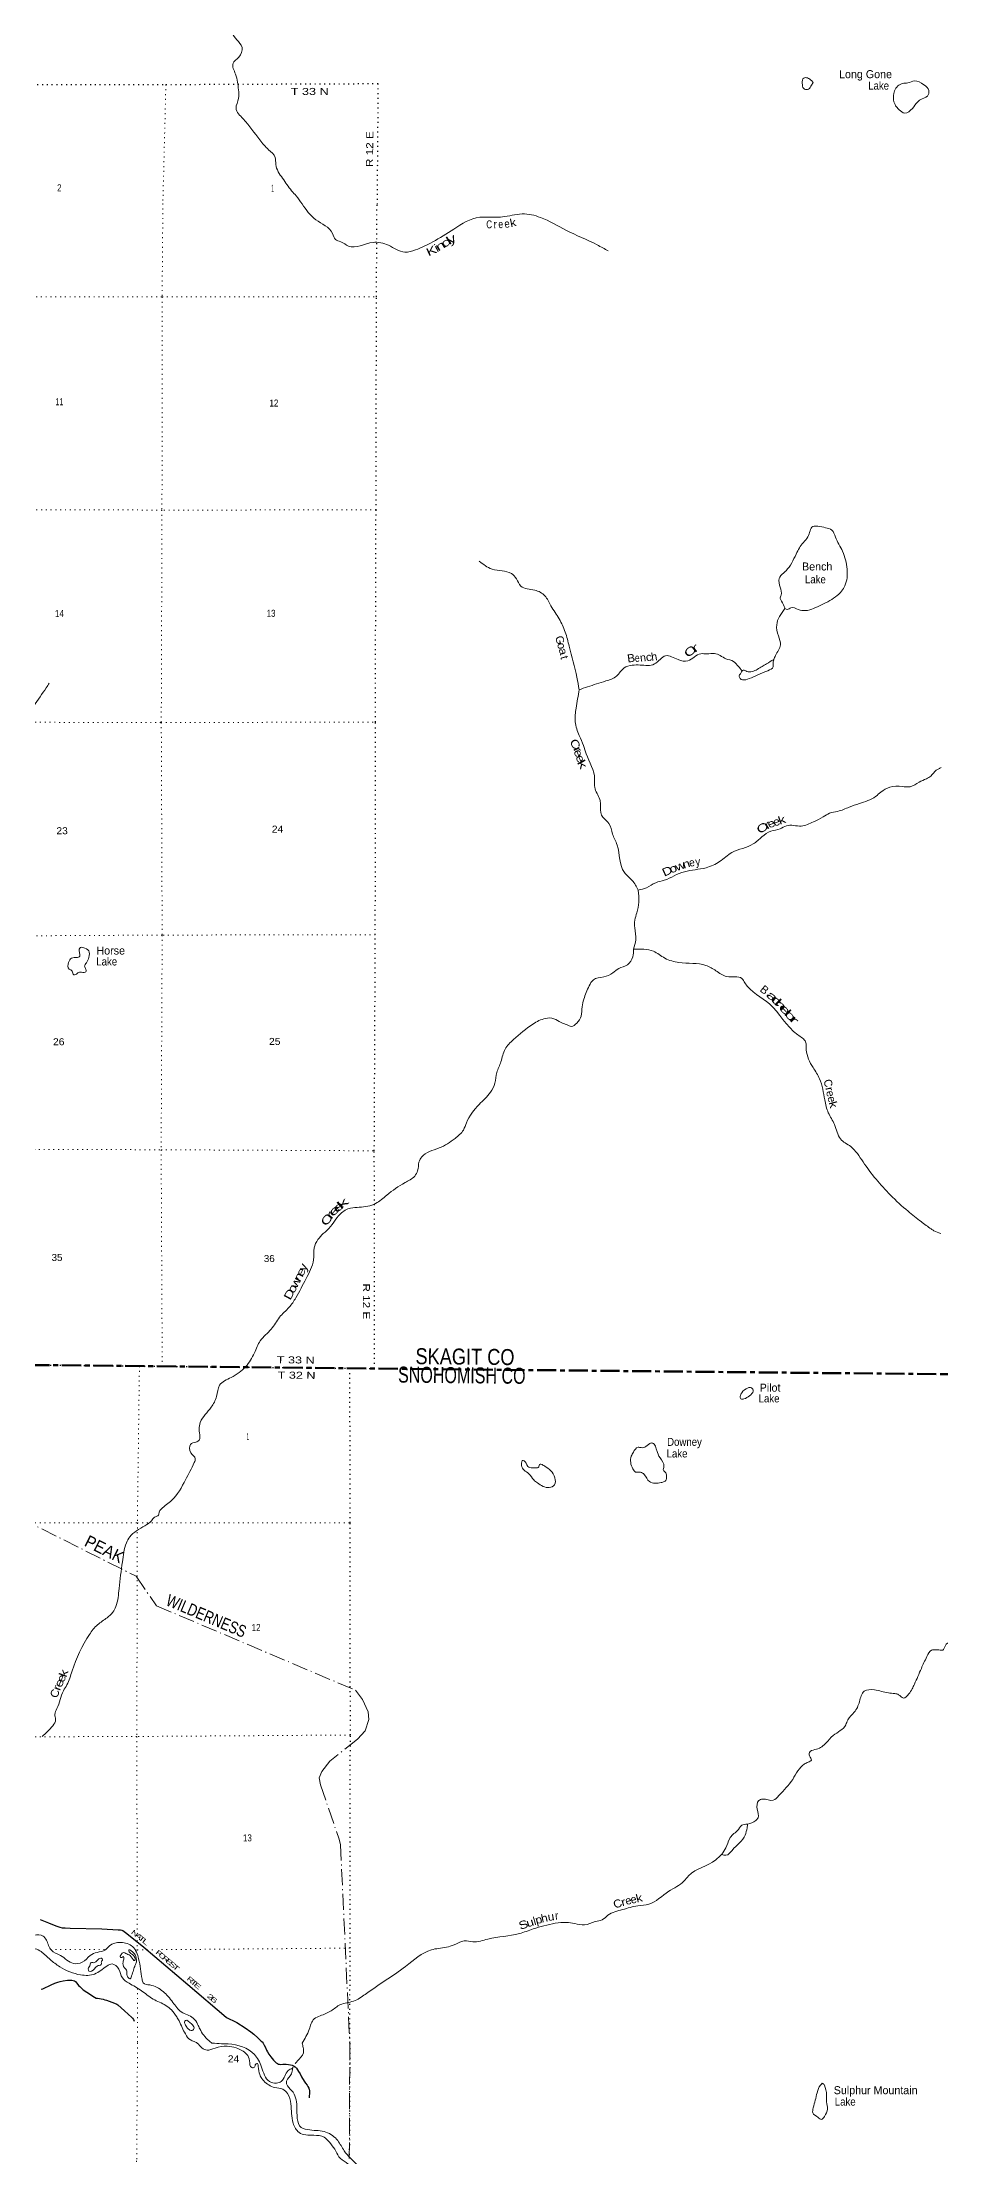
# Model space of a CAD drawing. Header units: feet. Extents: x -1048576 to 137166, y -268550 to 2097152.
# Drawn here: x -53132 to -30669, y 272684 to 325535 of the extents above; entities that cross this region are included whole.
import ezdxf
from ezdxf.enums import TextEntityAlignment as Align

# ---------------------------------------------------------------- set-up
doc = ezdxf.new("R2010")
doc.units = ezdxf.units.FT
doc.header["$LTSCALE"] = 80
for name, pattern in [('DOT_DASHED', [7.7, 5, -1.2, 0.3, -1.2]), ('DOTTED', [1.5, 0.3, -1.2]), ('LONG_DASH_SHORT_DASH', [9.9, 6, -1.2, 1.5, -1.2])]:
    doc.linetypes.add(name, pattern=pattern)
for name, color, linetype, lineweight in [('11', 7, 'LONG_DASH_SHORT_DASH', 60), ('29', 7, 'Continuous', 25), ('39', 7, 'Continuous', 13), ('44', 7, 'DOT_DASHED', 13), ('6', 7, 'DOTTED', 25), ('7', 7, 'DOTTED', 13)]:
    doc.layers.add(name, color=color, linetype=linetype, lineweight=lineweight)
for name, color, linetype in [('12', 7, 'Continuous'), ('30', 7, 'Continuous'), ('41', 7, 'Continuous')]:
    doc.layers.add(name, color=color, linetype=linetype)

msp = doc.modelspace()

# ---------------------------------------------------------------- linework, layer by layer
at = {"layer": '11'}
msp.add_line((-61353.21, 292552.84), (-30676.97, 292242.92), dxfattribs=at)
msp.add_lwpolyline([(-72.25, 292311.9), (-93.77, 292311.38), (-30676.97, 292242.92)], dxfattribs=at)
at = {"layer": '29'}
for points in [[(-53183.43, 278611.38), (-52972.92, 278533.58), (-52792.48, 278455.15), (-52722.14, 278427.64), (-52690.86, 278417.87), (-52636.13, 278408.1), (-52563.81, 278402.23), (-52433.7, 278397.31), (-51639.41, 278379.08), (-51235.41, 278358.71), (-51177.98, 278357.27), (-51144.62, 278348.78), (-51119.34, 278337.72), (-51016.89, 278263.34), (-50592.95, 277919.3), (-49492.98, 276991.73), (-48536.47, 276172.14), (-48507.95, 276154.42), (-48298.8, 276056.69), (-48266.15, 276037.32), (-48060.34, 275906.18), (-47914.9, 275801.85), (-47843.38, 275745.9), (-47739.88, 275652.81), (-47659.65, 275575.85), (-47636.19, 275552.39), (-47612.12, 275522.38)], [(-53161.92, 276869.81), (-53116.48, 276883.85), (-52906.28, 276982.6), (-52821.82, 277020.31), (-52747.54, 277047.68), (-52682.25, 277064.9), (-52606.81, 277082.86), (-52505.17, 277094.59), (-52426.82, 277098.08), (-52393.75, 277098.5), (-52360.24, 277090.66), (-52327.3, 277078.95), (-52303.84, 277061.36), (-52279.66, 277031.5), (-52269.82, 277021.07), (-52225.66, 276961.67), (-52197.48, 276935.81), (-52108.38, 276858.08), (-52020.29, 276794.81), (-51823, 276670.44), (-51786.54, 276650.63), (-51752.63, 276643.07), (-51613.85, 276621.57), (-51564.96, 276607.72), (-51523.94, 276596.16), (-51322.61, 276523.84), (-51271.85, 276500.72), (-51240.52, 276478.88), (-51074.38, 276332.29), (-50896.51, 276166.14), (-50878.92, 276148.55), (-50855.46, 276115.32), (-50833.55, 276073.44)], [(-47612.12, 275522.38), (-47585.81, 275471.99), (-47554.3, 275413.94), (-47524.45, 275350.92), (-47497.91, 275301.16), (-47464.73, 275249.75), (-47416.64, 275176.77), (-47350.37, 275097.04), (-47318.78, 275063.99), (-47282.85, 275033.41), (-47249.12, 275012.58), (-47225.9, 275000.97), (-47204.88, 274993.83), (-47169.51, 274991.02), (-47116.21, 274994.44), (-47036.83, 274994.33), (-46975.24, 274988.17), (-46929.02, 274982.72), (-46882.58, 274971.11), (-46847.75, 274956.19), (-46812.93, 274931.31), (-46779.2, 274896.26), (-46723.36, 274816.87), (-46688.53, 274757.16), (-46651.52, 274684.37), (-46586.77, 274572.35), (-46549.21, 274518.33), (-46511.79, 274470.27), (-46489.51, 274437.06), (-46469.6, 274400.57), (-46460.96, 274370.58), (-46454.68, 274329.26), (-46454.66, 274257.47), (-46456.34, 274201.55), (-46462.34, 274152.66)], [(-47612.12, 275522.38), (-47585.81, 275471.99), (-47554.3, 275413.94), (-47524.45, 275350.92), (-47497.91, 275301.16), (-47464.73, 275249.75), (-47416.64, 275176.77), (-47350.37, 275097.04), (-47318.78, 275063.99), (-47282.85, 275033.41), (-47249.12, 275012.58), (-47225.9, 275000.97), (-47204.88, 274993.83), (-47169.51, 274991.02), (-47116.21, 274994.44), (-47036.83, 274994.33), (-46975.24, 274988.17), (-46929.02, 274982.72), (-46882.58, 274971.11), (-46847.75, 274956.19), (-46812.93, 274931.31), (-46779.2, 274896.26), (-46723.36, 274816.87), (-46688.53, 274757.16), (-46651.52, 274684.37), (-46586.77, 274572.35), (-46549.21, 274518.33), (-46511.79, 274470.27), (-46489.51, 274437.06), (-46469.6, 274400.57), (-46460.96, 274370.58), (-46454.68, 274329.26), (-46454.66, 274257.47), (-46456.34, 274201.55), (-46462.34, 274152.66)]]:
    msp.add_lwpolyline(points, dxfattribs=at)
at = {"layer": '39'}
msp.add_line((-46874.78, 274894.53), (-46862.5, 274920.56), dxfattribs=at)
for points in [[(-139726.18, 284721.75), (-139786.61, 284683.23), (-139865.18, 284636.58), (-139935.68, 284589.96), (-139981.99, 284555.51), (-140024.23, 284506.92), (-140030.24, 284490.75), (-140030.24, 284490.75), (-140086.75, 284492.64)], [(-49853.4, 340433.82), (-49747.15, 340073.4), (-49519.85, 339691.83), (-49562.93, 339352.79), (-49603.65, 339056.16), (-49481.94, 338606.73), (-49435.55, 338341.73), (-49427.24, 338113.4), (-49299.95, 337859.88), (-49045.04, 337393.25), (-48779.59, 336981.08), (-48677.72, 336578.27), (-48723.07, 336206.93), (-48804.02, 335932.83), (-48748.8, 335506.15), (-48766.43, 335063.88), (-48825.11, 334539.12), (-48869.37, 333794.04), (-48756.77, 333469.94), (-48541.53, 333096.54), (-48459.58, 332728.24), (-48544.86, 332417.81), (-48859.3, 331739.51), (-48780.58, 331474.26), (-48649.85, 331143.95), (-48644.83, 330756.05), (-48700.17, 330398.92), (-48697.93, 330170.63), (-48598.64, 329951.68), (-48630.81, 329459.02), (-48592.16, 328979.95), (-48524.71, 328567.32), (-48546.69, 328084.69), (-48559.05, 327797.93), (-48441.72, 327562.67), (-48381.56, 327249.08), (-48335.85, 326897.22), (-48462.15, 326508.33), (-48443.72, 326027.4), (-48385.2, 325762.31), (-48271.33, 325599.8), (-48137.48, 325408.86), (-48220.21, 325165.07), (-48362.84, 325010.65), (-48300.33, 324739.46), (-48226.64, 324349), (-48224.31, 324132.83), (-48286.85, 323886.87), (-48111.17, 323620.85), (-47693.07, 323096.37), (-47472.8, 322848.18), (-47308.64, 322659.02), (-47293.88, 322481.13), (-47124.87, 322136.38), (-46899.04, 321825.53), (-46784.93, 321693.32), (-46635.84, 321494.99)], [(-33859.32, 324530.86), (-33913.41, 324589.87), (-33999.86, 324643.07), (-34092.8, 324641.78), (-34130.19, 324510.77), (-34092.83, 324381.19), (-34002.15, 324352.19), (-33914.62, 324436.35), (-33859.32, 324530.86)], [(-31838.87, 324046.29), (-31845.31, 324254.41), (-31681.89, 324483.42), (-31562.45, 324514.8), (-31489.67, 324520.29), (-31323.63, 324569.48), (-31092.05, 324474.74), (-30963.92, 324326.26), (-31003.39, 324189.2), (-31181.87, 324099.7), (-31251.03, 324039.64), (-31377.56, 323879.03), (-31570.37, 323765.4), (-31707.1, 323847.28), (-31777.23, 323920.56), (-31838.87, 324046.29)], [(-46635.84, 321494.99), (-46293.08, 321101.37), (-45872.77, 320754.16), (-45799.13, 320605.1), (-45671.51, 320549.21), (-45476.92, 320441.16), (-44863.35, 320533.18), (-44479.09, 320462.46), (-44067.93, 320288.88), (-43801.62, 320344.78), (-43370.53, 320544.9), (-42845.23, 320862.64), (-42194.57, 321162.85), (-41980.44, 321163.95), (-41628.97, 321169.8), (-41136.51, 321245.04), (-40675.37, 321156.54), (-40039.1, 320840.74), (-39257.05, 320471.16), (-38983.41, 320321.11)], [(-34562.25, 311383.26), (-34648.82, 311564.82), (-34683.56, 311629.27), (-34659.86, 311718.24), (-34681.26, 311912), (-34704.82, 312129.98), (-34600.62, 312267.84), (-34536.34, 312326.74), (-34284.36, 312742.03), (-34102.32, 313033.77), (-33988.03, 313173.7), (-33862.35, 313432.83), (-33739.17, 313439.53), (-33547.02, 313402.15), (-33391.1, 313342.36), (-33303.17, 313169.14), (-33123.2, 312812.63), (-33011.37, 312366.9), (-33065.35, 311946.57), (-33255.78, 311705.28), (-33650.31, 311475.05), (-34047.39, 311329.62), (-34229.37, 311356.96), (-34413.48, 311402.46), (-34504.13, 311359.58), (-34562.86, 311383.51)], [(-42208.33, 312565.93), (-41885.91, 312367.66), (-41402.4, 312255.04), (-41278.38, 312126.44), (-41164.12, 311943.25), (-40820.06, 311840.01), (-40566.68, 311699.96), (-40413.62, 311448.31), (-40207.58, 311122.22), (-40058.09, 310793.82), (-39956.9, 310436.89), (-39766.28, 309662.4), (-39711.85, 309351.68)], [(-34562.86, 311383.51), (-34770.42, 310972.49), (-34726.32, 310700.09), (-34678.45, 310470.12), (-34798.06, 310211.01), (-34842.42, 310103.43)], [(-35632.4, 309828.03), (-35725.61, 309931.59), (-35849.62, 310058.18), (-36037.92, 310127.89), (-36325.6, 310259.7), (-36515.42, 310248.62), (-36666.95, 310251.88), (-36991.11, 310074.52), (-37235.72, 310103.55), (-37547.44, 310202.92), (-37826.96, 309995.5), (-38182.35, 309969.43), (-38384.33, 309964.35), (-38583.93, 309898.7), (-38774.58, 309693.76), (-39038.47, 309571.23), (-39502.19, 309423.44), (-39711.85, 309351.68)], [(-35634.06, 309827.05), (-35663.99, 309766.31), (-35706.03, 309703.49), (-35681.34, 309630.92), (-35624.59, 309600.92), (-35461.14, 309630.04), (-35241.52, 309724.06), (-34995.7, 309828.32), (-34858.91, 309921.92), (-34861.41, 310000.66), (-34843.58, 310102.78)], [(-34841.84, 310103.76), (-35023.03, 310001.85), (-35254.48, 309861.32), (-35514.78, 309811.51), (-35609.91, 309841.31), (-35634.06, 309827.05)], [(-61319.23, 304204.44), (-60936.36, 304555.26), (-60647.52, 304889.95), (-60449.98, 304961.65), (-60216.07, 305031.52), (-59855.66, 305225.22), (-59236.04, 305317.27), (-58583.77, 305356.98), (-58088.34, 305276.73), (-57619.61, 305267.02), (-57229.06, 305159.98), (-57112.01, 305178.76), (-56934.81, 305272.57), (-56624, 305320.62), (-56266.78, 305376.98), (-55921.26, 305364.62), (-55544.27, 305491.77), (-54985.58, 305636.01), (-54870.86, 305705.26), (-54805.3, 305885.33), (-54656.1, 306261.72), (-54365.02, 306560.08), (-53930.91, 306925.82), (-53552.21, 307430.61), (-53527.04, 307608.45), (-53580.77, 307804.06), (-53630.41, 307991.62), (-53530.9, 308234.47), (-53465.59, 308454.92), (-53476.94, 308658.83), (-53349.41, 308944.23), (-53031.02, 309402.27), (-52959, 309515.73)], [(-39709.02, 309352.65), (-39783.77, 308892.89), (-39807.93, 308551.48), (-39706.21, 308207.84), (-39600.22, 307954.79), (-39530.27, 307749.16), (-39322.33, 307114.1), (-39319.05, 306910.16), (-39193.99, 306611.92), (-39173.08, 306496.92), (-39153.18, 306218.33), (-38970.1, 306011.27), (-38873.51, 305745.2), (-38760.7, 305469.11), (-38578.71, 304783.43), (-38385.58, 304586.52), (-38232.59, 304344.97)], [(-38232.59, 304344.97), (-38028.89, 304400.55), (-37795.35, 304528.98), (-37583.6, 304588.63), (-37333.79, 304700.99), (-37077.85, 304801.26), (-36537.07, 304902.99), (-36196.61, 305056.21), (-35888.92, 305281.95), (-35356.92, 305496.73), (-35137.82, 305675.57), (-34912.44, 305818.1), (-34686.54, 305875.8), (-34527.41, 305951.34), (-34155.65, 305943.16), (-33851.25, 306047.72), (-33605.56, 306172.17), (-33448.55, 306263.86), (-33248.85, 306311.33), (-32954.56, 306417.86), (-32702.6, 306508.01), (-32295.61, 306683.78), (-32162.95, 306793.51), (-31937.44, 306913.82), (-31634.54, 306933.56), (-31432.48, 306926.52), (-31210.98, 307042.77), (-31025.62, 307124.5), (-30914.94, 307193.73), (-30780.48, 307337.81), (-30718.07, 307372.46), (-30656.92, 307404.18)], [(-38232.59, 304344.97), (-38214.56, 304042.15), (-38265.47, 303779.35), (-38316.85, 303593.3), (-38319.7, 303399.42), (-38295.61, 303096.62), (-38350.76, 302866.12)], [(-38350.76, 302866.12), (-38367.77, 302676.2), (-38499.88, 302477.61), (-38719.51, 302385.61), (-38866.29, 302273.78), (-39093.94, 302171.64), (-39354.11, 302101.64), (-39458.21, 301947.62), (-39591.52, 301615.74), (-39634.82, 301429.73), (-39659.64, 301195.34), (-39767.64, 301019.1), (-39900.46, 300935.61), (-40023.97, 300981.43), (-40159.64, 301033.23), (-40342.04, 301129.23), (-40554.2, 301136.21), (-40864.44, 300995.27), (-41352.94, 300607.04), (-41561.57, 300367.67), (-41664.69, 300054.12), (-41766.04, 299783), (-41818.95, 299516.15), (-41924.62, 299289.43), (-42209.61, 298985.04), (-42525.99, 298529.04), (-42603.65, 298346.88), (-42812.45, 298135.79), (-43210.97, 297897.46), (-43645.97, 297677.12), (-43713.83, 297543.48), (-43746.84, 297327.23), (-43820.77, 297193.57), (-44062.18, 297030.77), (-44518.84, 296719.44), (-44798.36, 296509.99), (-45207.86, 296414.99), (-45421.88, 296395.71), (-45677.55, 296251.02), (-46014.38, 295835.29), (-46106.83, 295758.08), (-46239.22, 295605.94), (-46334.93, 295401.48), (-46349.26, 295104.54), (-46422.5, 294859.81), (-46538.27, 294631.02), (-46791.88, 294153.12), (-46962.14, 293915.96), (-47201, 293666.34), (-47409.27, 293370.43), (-47682.22, 293078.22), (-47827.82, 292774.55), (-48045.91, 292432.14), (-48411.91, 292161.67), (-48697.59, 291968.35), (-48776.65, 291685.22), (-48908.33, 291417.97), (-49180.74, 291038.93), (-49209.98, 290865.1), (-49190.65, 290679.41), (-49208.32, 290596.52), (-49296.91, 290547.6), (-49423.81, 290488.38), (-49416.47, 290280.41), (-49306.46, 290129.52), (-49332.15, 290036.49), (-49551.7, 289603.2), (-49898.02, 289088.47), (-50159.31, 288873.07), (-50209.35, 288798.09), (-50225.05, 288723.29), (-50327.73, 288666.21), (-50403.97, 288581), (-50566.83, 288454.96), (-50946.92, 288176.34), (-51028.85, 288030.51), (-51128.93, 287551.38), (-51213.74, 286888.56), (-51291.76, 286435.8), (-51369.66, 286292.02), (-51512.25, 286155.98), (-51749.56, 285981.09), (-51952.11, 285739.73), (-52386.87, 284824.69), (-52516.05, 284478.7), (-52604.01, 284328.81), (-52764.91, 283883.7), (-52818.56, 283738.02), (-52797.6, 283614.94), (-52871.36, 283455.02), (-53132.33, 283187.11)], [(-52211.01, 302863.43), (-52200.3, 302764.53), (-52207.82, 302673.62), (-52248.15, 302661.3), (-52405.59, 302640.29), (-52473.63, 302534.93), (-52460.49, 302369.4), (-52383.4, 302317.29), (-52346.48, 302226.61), (-52298.02, 302230.89), (-52225.62, 302283.77), (-52118.57, 302286.34), (-52055.96, 302288.68), (-52040.25, 302361.47), (-52073.05, 302440.06), (-52029.16, 302529.14), (-51965.34, 302662.75), (-51970.38, 302826.3), (-52114.31, 302906.34), (-52172.93, 302912.1), (-52211.01, 302863.43)], [(-38350.76, 302866.12), (-37853.48, 302814.15), (-37565.56, 302641.96), (-37215.4, 302532.69), (-36538.2, 302459.44), (-36290.93, 302327.43), (-36017.32, 302183.44), (-35639.23, 302130.86), (-35565.85, 302024.2), (-34950.5, 301498.27), (-34242.74, 300726.44), (-34047.71, 300547.71), (-34030.33, 300349.9), (-33859.94, 299908.51), (-33698.61, 299626.62), (-33570.12, 299100.2), (-33479.25, 298777.55), (-33325.92, 298481.48), (-33174.23, 298124.82), (-32920.53, 297932.25), (-32611.13, 297552.17), (-31925.21, 296719.64), (-31486.37, 296315.99), (-31161.56, 296057.15), (-30905.88, 295872.68), (-30840.98, 295830.6), (-30668.93, 295757.66)], [(-35686.09, 291690), (-35644.21, 291779.07), (-35487.39, 291901.04), (-35402.56, 291903.5), (-35357.62, 291822.95), (-35449.83, 291705.35), (-35590.73, 291623.85), (-35667.52, 291627.49), (-35683.87, 291657.7), (-35686.09, 291690)], [(-37660.65, 289533.14), (-37812.08, 289520.25), (-37951.7, 289557.9), (-38084.13, 289738.97), (-38177.37, 289791), (-38296.61, 289798.46), (-38367.8, 289876.85), (-38406.11, 290193.71), (-38354.21, 290294.95), (-38235.77, 290416.73), (-38154.9, 290407.05), (-38039.91, 290431.87), (-37907.14, 290523.43), (-37834.25, 290497.55), (-37781.01, 290380.7), (-37768.59, 290332.3), (-37686.68, 290152.99), (-37588.36, 289933.37), (-37601.93, 289840.41), (-37544.99, 289778.1), (-37524.16, 289677.23), (-37545.84, 289588.26), (-37582.02, 289559.8), (-37660.65, 289533.14)], [(-41136.67, 290082.72), (-41148.05, 289961.49), (-41084.69, 289842.67), (-40964.97, 289756.45), (-40842.81, 289601.58), (-40749.41, 289525.32), (-40457.8, 289409.7), (-40324.9, 289479.04), (-40319.9, 289652.74), (-40419.98, 289829.94), (-40570.18, 289944.27), (-40663.39, 289990.24), (-40699.72, 289986.02), (-40717.54, 289927.36), (-40806.28, 289902.67), (-40939.65, 289910.06), (-40990.33, 289938.07), (-41084.11, 290076.93), (-41136.67, 290082.72)], [(-30686.65, 285348.66), (-30617.58, 285346), (-30552.5, 285463.37), (-30259.52, 285572.65), (-30055.48, 285691.97), (-29926.16, 285738.52), (-29701.84, 285768.98), (-29501.84, 285894.36), (-29390.65, 285862.11), (-29333.99, 285773.27), (-29071.26, 285805.78), (-28826.77, 285896.85), (-28687.38, 285985.82), (-28392.39, 286099.14), (-28117.67, 286301.33), (-27869.06, 286295.45), (-27713.46, 286331.91), (-27406.14, 286210.93), (-26961.54, 286281.94), (-26678.83, 286587.15), (-26454.74, 286898.38), (-26305.25, 286995.45), (-25909.17, 287082.58), (-25421.99, 286994.04), (-25199.65, 286973.99), (-24934.84, 286931.76), (-24686.15, 286830.93)], [(-35497.05, 280995.9), (-35291.55, 281085.81), (-35237.43, 281154.75), (-35254.92, 281370.75), (-35219.88, 281584.99), (-35123.14, 281621.84), (-34856.31, 281594.94), (-34713.59, 281710.78), (-34370.63, 282114.42), (-34080.08, 282499.62), (-33983.4, 282546.56), (-33902.91, 282597.46), (-33947.98, 282700.22), (-33932.51, 282811.37), (-33773.27, 282868.74), (-33535.87, 283027.48), (-33357.2, 283210.15), (-33041.69, 283480.36), (-32993.96, 283601.77), (-32831.5, 283792.44), (-32699.81, 284059.69), (-32582.21, 284316.76), (-32325.87, 284352.41), (-31977.94, 284277.47), (-31816.21, 284258.1), (-31723.12, 284232.33), (-31601.38, 284146.12), (-31466.67, 284249.81), (-31326.77, 284494.88), (-31153.44, 284889.57), (-31017.89, 285185.11), (-30897.67, 285345.26), (-30800.75, 285353.84), (-30686.36, 285348.65)], [(-36148.93, 280239.57), (-36037.71, 280217.64), (-35884.94, 280341.62), (-35558, 280722.96), (-35510.63, 280904.95), (-35496.7, 280996.05)], [(-36144.93, 280243.34), (-36042.89, 280403.41), (-35945.32, 280634.13), (-35869.2, 280739.53), (-35756.61, 280826.95), (-35644.35, 280966.87), (-35497.05, 280995.9)], [(-46632.49, 275518.96), (-46459.15, 275864.56), (-46331.49, 276129.77), (-46184.48, 276205.25), (-45910.51, 276329.84), (-45679.15, 276484.51), (-45348.38, 276573.05), (-45058.52, 276742.16), (-44557.62, 277086.03), (-44046.68, 277440.05), (-43402.79, 277855.33), (-43223.21, 277890.59), (-42835.89, 277979.42), (-42581.94, 278075.64), (-42365.65, 278054.54), (-41994.38, 278125.11), (-41201.29, 278260.46), (-40860.61, 278377.32), (-40588.38, 278457.48), (-40025.26, 278539.14), (-39821.07, 278513.94), (-39576.41, 278478.85), (-39306.22, 278561.02), (-39134.79, 278606.33), (-38990.02, 278718.14), (-38623.24, 278861.39), (-38242.02, 278958.27), (-37969.54, 278996.02), (-37470.52, 279317.67), (-37090.25, 279568.02), (-36971.92, 279707.97), (-36295.57, 280101.21), (-36144.93, 280243.34)], [(-61400.99, 275980.08), (-61166.24, 275926.18), (-60963.5, 275808.08), (-60689.99, 275680.24), (-60490.3, 275729.73), (-60069.83, 276012.6), (-59476.45, 276429.65), (-59222.44, 276515.77), (-58890.19, 276673.3), (-58561.06, 277044.24), (-58338.16, 277261.47), (-58190.68, 277260.21), (-57399.1, 276983.58), (-57201.57, 277055.27), (-57015.22, 277302.61), (-56779.33, 277707.71), (-56513.81, 277892.85), (-56092.88, 278101), (-55815.75, 278369), (-55494.44, 278540.96), (-55065.85, 278629.33), (-54722.03, 278564.46), (-54423.74, 278349.91), (-54181.64, 278072.47), (-53809.18, 277951.2), (-53307.77, 277883.1), (-53161.87, 277811.15), (-52936.41, 277612.39), (-52694.92, 277433.9), (-52174.47, 277228.57), (-51823.1, 277250.57), (-51519.29, 277450.05), (-51388.29, 277501.21), (-51221.85, 277372.82), (-51129.6, 277155.19), (-50963.12, 277020.74), (-50650.86, 276832.52), (-50360.7, 276623.99), (-50044.57, 276464.06), (-49904.49, 276351.69), (-49772.1, 276176.68), (-49712.91, 276078.03), (-49555.35, 275751.69), (-49427.16, 275602.91), (-49337.88, 275566.61), (-49258.2, 275524.3)], [(-61396.67, 276519.51), (-61091.66, 276281.99), (-60841.4, 275992.47), (-60691.37, 275904.39), (-60461.35, 275950), (-60038.73, 276210.67), (-59489.47, 276574.98), (-58963.87, 276768.69), (-58652.89, 277193.2), (-58602.5, 277211.64), (-58479.82, 277301.13), (-58256.52, 277453.74), (-58024.04, 277426.66), (-57754.36, 277264.47), (-57402.32, 277177.43), (-57220.89, 277240.96), (-57178.97, 277321.96), (-57099.83, 277592.97), (-56963.77, 277805.72), (-56734.62, 277992.69), (-56287.11, 278148.47), (-56077.86, 278286.87), (-55594.12, 278645.02), (-55394.75, 278736.07), (-55133.3, 278756.21), (-54893.03, 278777.64), (-54755.43, 278739.98), (-54591.47, 278686.3), (-54404.75, 278545.9), (-54167.62, 278419.89), (-53864.88, 278138.73), (-53678.41, 278038.71), (-53551.31, 278065.62), (-53332.06, 278220.23), (-53113.75, 278197.12), (-52972.91, 277961.57), (-52905.51, 277842.76), (-52680.48, 277714.68), (-52351.97, 277512.4), (-52131.98, 277545.85), (-51933.01, 277712.47), (-51763.81, 277792.1), (-51554.09, 277853.76), (-51449.67, 277955.27), (-51171.4, 278037.48), (-50873.8, 277934), (-50722.46, 277633.88), (-50638.47, 277117.33), (-50607.63, 277028.63), (-50445.7, 276976.96), (-50113.38, 276813.07), (-49869.29, 276541.7), (-49657.74, 276304.5), (-49357.8, 276148.52), (-49247.78, 275997.63), (-49192.49, 275876.75), (-48970.56, 275586.12), (-48889.96, 275522.13)], [(-51840.99, 277531.19), (-51903.66, 277538.94), (-51927.82, 277524.68), (-51935.64, 277482.23), (-51983.5, 277381.01), (-51966.99, 277324.55), (-51827.94, 277379.8), (-51785.82, 277428.48), (-51711.31, 277467.23), (-51656.9, 277489.73), (-51655.3, 277558.4), (-51629.29, 277598.92), (-51635.56, 277633.22), (-51714.31, 277626.75), (-51782.62, 277565.82), (-51840.99, 277531.19)], [(-50812.37, 277471.86), (-50778.51, 277550.79), (-50813.96, 277730.34), (-50909.54, 277832.84), (-50964.2, 277852.76), (-50966.07, 277828.51), (-50892.87, 277750.13), (-50831.87, 277685.82), (-50809.3, 277629.39), (-50823.19, 277588.93), (-50910.64, 277683.4), (-51022.19, 277755.52), (-51115.29, 277783.32), (-51159.47, 277740.68), (-51177.18, 277663.85), (-51140.82, 277664.04), (-51102.6, 277690.49), (-51092.22, 277646.11), (-51113.85, 277549.07), (-51080.66, 277407.88), (-51017.55, 277329.44), (-51017.1, 277256.74), (-50990.29, 277168.02), (-50931.49, 277131.98), (-50913.49, 277162.36), (-50863.93, 277316.1), (-50822.28, 277441.52), (-50812.37, 277471.86)], [(-49505.78, 275903.41), (-49560.88, 275994), (-49573.4, 276058.56), (-49555.38, 276084.9), (-49405.37, 276000.86), (-49338.11, 275904.27), (-49382.13, 275835.38), (-49444.84, 275849.19), (-49505.78, 275903.41)], [(-49258.2, 275524.3), (-49011.95, 275347.64), (-48812.71, 275397.25), (-48510.89, 275446.29), (-48282.62, 275402.36), (-48023.64, 275246.4), (-47948.03, 275081.3), (-47896.58, 274912.02), (-47828.11, 274922.51), (-47796.32, 274995.38), (-47770.24, 275015.72), (-47727.12, 274888.78), (-47592.14, 274576.66), (-47321.01, 274410.68), (-47117.16, 274369.47), (-46997.58, 274263.17), (-46915.33, 274003.22), (-46861.96, 273525.08), (-46713.35, 273289.75), (-46346.06, 273219.21), (-46087.77, 273174.28), (-45951.92, 273045.87), (-45821.81, 272868.97), (-45713.83, 272683.87), (-45353.09, 272371.04), (-45303.67, 272203.77), (-45363.64, 272122.67), (-45424.16, 272015.4), (-45443.65, 271904.88), (-45178.18, 271473.7), (-44783.03, 271136.85), (-44443.76, 270710.84), (-44442.31, 270478.69), (-44249.78, 270312.25), (-44023.65, 270250.98), (-43794.39, 270012.08), (-43774.96, 269806.28), (-43772.07, 269664.98), (-43688.46, 269510.02), (-43392.73, 269279.58), (-43050.55, 269033.26), (-43013.61, 268928.5), (-43079, 268746.43), (-43229.89, 268376.11), (-43173.92, 268128.13), (-42847.57, 267835.28), (-42699.57, 267698.87), (-42690.77, 267579.81), (-42745.89, 267367.52), (-42716.88, 267240.5), (-42473.83, 267054.17), (-42241.59, 266982.84), (-42039.16, 266844.73), (-41597.57, 266496.03), (-41326.88, 266402.72), (-40862.31, 266247.96), (-40550.53, 266027.71), (-40427.45, 265685.23), (-40271.18, 265514.54), (-39850.02, 265210.14), (-39758.52, 265081.47), (-39681.19, 264964.83)], [(-48889.96, 275522.13), (-48647.35, 275509.13), (-48482.73, 275502.63), (-47828.08, 275241.48), (-47650.75, 274925.57), (-47455.02, 274567.36), (-47277.38, 274526), (-47156.69, 274567.08), (-46982.99, 274834.57), (-46875.04, 274893.27)], [(-46813.51, 275006.92), (-46756.7, 275072.08), (-46602.78, 275278.9), (-46609.67, 275414.11), (-46632.49, 275518.96)], [(-46874.53, 274895.76), (-46903.87, 274752.26), (-47025.7, 274571.88), (-47025.29, 274505.26), (-46893.2, 274334.43), (-46767.8, 273941.5), (-46655.69, 273417.27), (-46441.62, 273351.89), (-46040.16, 273297.7), (-45874.33, 273209.84), (-45744.56, 273087.45), (-45583.72, 272829.98), (-45265.12, 272486.63), (-45093.57, 272128.28), (-45154.68, 271907.88), (-45177.55, 271695.77), (-44985.29, 271571.73), (-44674.09, 271446.35), (-44458.69, 271167), (-44464.4, 271112.46), (-44441.72, 271031.84), (-44356.25, 270901.11), (-44255.26, 270867.38), (-44103.03, 270698.69), (-43911.27, 270332.39), (-43744.98, 270169.83), (-43663.07, 269964.39), (-43537.45, 269537.14), (-43423.8, 269412.64), (-43016.87, 269128.34), (-42898.6, 268908.98), (-42951.44, 268654.31), (-43072.77, 268393.18), (-43078.02, 268265.96), (-42933.91, 268105.3), (-42645.79, 267802.14), (-42577.86, 267574.41), (-42588.56, 267350.26), (-42462.55, 267183.44), (-42153.26, 267041.9), (-41977.08, 266909.69), (-41578, 266591.03), (-41075.25, 266454.66), (-40650.82, 266273.42), (-40417.66, 266054.73), (-40394.22, 265850.96), (-40171.09, 265626.16), (-39879.51, 265413.86), (-39747.48, 265251.11), (-39571.08, 265084.58), (-39380.64, 264930.24), (-39253.88, 264642.29), (-38957.42, 264294.77), (-38492.15, 264026.96), (-38228.73, 263806.43), (-38174.52, 263516.04), (-38105.88, 263175.26), (-37867.84, 262821.34), (-37546.72, 262720.25), (-37182.1, 262756.69), (-36936.79, 262853), (-36795.83, 262876.03), (-36616.48, 262883.13), (-36269.04, 262764.03), (-35818.19, 262546.6), (-35053.07, 262357.25), (-34911.82, 262333.85), (-34655.65, 262305.06), (-34474.28, 262312.17), (-34225.23, 262131.93), (-33843.51, 262011), (-33199.3, 262139.92), (-33108.19, 262075.85), (-32782.22, 261843.57), (-32638.56, 261755.57), (-32294.99, 261610.2), (-31871.19, 261529.9), (-31532.43, 261509.66), (-31242.06, 261491.17), (-31126.92, 261451.46), (-30956.81, 261325.27), (-30825.52, 261281.62), (-30720.85, 261298.8)], [(-33629.12, 274518.63), (-33675.21, 274475.96), (-33758.67, 274283.69), (-33855.06, 273901.58), (-33868.43, 273782.4), (-33736.69, 273666.07), (-33653.73, 273616.09), (-33575.56, 273687.2), (-33502.16, 273875.37), (-33523.43, 274054.92), (-33522.52, 274232.58), (-33578.41, 274468.45), (-33598.77, 274500.64), (-33629.12, 274518.63)]]:
    msp.add_spline(points, degree=3, dxfattribs=at)
at = {"layer": '44'}
for points in [[(-57325.22, 292512.15), (-57507.59, 292265.72), (-57694.67, 291988.34), (-57857.02, 291583.8), (-58056.12, 291272.04), (-58251.53, 291061.27), (-58232.9, 290942.18), (-58099.14, 290865.91), (-50788.62, 287192.32), (-50278.3, 286454.96), (-45301.36, 284344.24), (-45124.55, 284110.59), (-44981.87, 283806.13), (-44964.97, 283608.26), (-45057, 283331.22), (-45254.43, 283118.43), (-45944.13, 282568.58), (-46141.4, 282311.36), (-46205.55, 282155.6), (-46174.56, 281975.96), (-45710.53, 280620.38), (-45677.67, 280483.16), (-45443.21, 275517.86)], [(-45456.47, 272636.97), (-45443.21, 275517.86)]]:
    msp.add_lwpolyline(points, dxfattribs=at)
at = {"layer": '6'}
msp.add_line((-45443.21, 275517.86), (-45456.24, 272686.56), dxfattribs=at)
for points in [[(-61265.53, 324425.71), (-60712.6, 324489.69), (-55417.64, 324480.34), (-50041.8, 324480.45), (-44738.5, 324503.36), (-44762.71, 321491.22)], [(-44822.21, 292385.83), (-44830.7, 297826.52), (-44805.34, 303226.69), (-44803.72, 308543.94), (-44787.86, 313845.11), (-44776.18, 319170.49), (-44762.71, 321491.22)], [(-61353.21, 292552.84), (-60760.77, 292546.85), (-56092.65, 292499.69), (-55456.3, 292493.26), (-50702.88, 292445.24), (-50133.26, 292439.49), (-45442.13, 292392.09), (-44822.21, 292385.83)], [(-45443.21, 275517.86), (-45435.32, 277897.37), (-45429.68, 283218.68), (-45432.05, 288527.84), (-45442.13, 292392.09)]]:
    msp.add_lwpolyline(points, dxfattribs=at)
at = {"layer": '7'}
for p, q in [((-50041.8, 324480.45), (-50117.34, 321502.64)), ((-52922.17, 277864.8), (-51537.43, 277860.37)), ((-50151.18, 277858.91), (-45435.32, 277897.37)), ((-50753.78, 276890.66), (-50750.43, 275529.29))]:
    msp.add_line(p, q, dxfattribs=at)
for points in [[(-50117.34, 321502.64), (-50135.64, 319169.15), (-50139.23, 313843.82), (-50157.06, 308532.54), (-50134.46, 303219.45), (-50160.03, 297853.61), (-50133.26, 292439.49)], [(-61279.96, 319180.54), (-60775.76, 319164.87), (-55446.63, 319170.09), (-50135.64, 319169.15), (-44776.18, 319170.49)], [(-44787.86, 313845.11), (-50139.23, 313843.82), (-55454.29, 313848.77), (-60799.63, 313851.54), (-61294.67, 313833.01)], [(-61309.24, 308535.38), (-60817.5, 308548.34), (-55470.13, 308543.56), (-50163.1, 308530.49), (-44803.72, 308543.94)], [(-44805.34, 303226.75), (-50134.46, 303219.45), (-55435.16, 303190.14), (-60799.94, 303232.2), (-61323.81, 303242.57)], [(-61338.5, 297901.59), (-60780.71, 297905.08), (-55497.35, 297866.52), (-50160.03, 297853.61), (-44830.7, 297826.52)], [(-50702.88, 292445.24), (-50755.17, 288530.73), (-50768.75, 283187.16), (-50757.32, 278350.3)], [(-61364.38, 288494.4), (-56074.22, 288529.6), (-50755.17, 288530.73), (-45432.05, 288527.84)], [(-45431.74, 283224.73), (-50768.75, 283187.16), (-56085.7, 283171.91), (-61379, 283177.85)], [(-50756.71, 278092.31), (-50756.16, 277857.87), (-50755.92, 277759.99)], [(-50809.3, 277858.04), (-50756.16, 277857.87), (-50322.37, 277858.62)], [(-50750.43, 275529.29), (-50772.55, 272579.74), (-50778.86, 269191.86)]]:
    msp.add_lwpolyline(points, dxfattribs=at)

# ---------------------------------------------------------------- texts
at = {"layer": '12'}
for s, width, p in [('SKAGIT CO', 0.85, (-43803.19, 292494.54)), ('SNOHOMISH CO', 0.75, (-44238.08, 292033.76))]:
    msp.add_text(s, height=400, rotation=359.421, dxfattribs=dict(at, width=width)).set_placement(p)
at = {"layer": '30'}
for s, rotation, width, p in [('N', 320.94, 1.5, (-50855.23, 278222.3)), ('A', 320.94, 1.65, (-50760.79, 278145.46)), ('T', 320.94, 1.8, (-50679.71, 278080.03)), ('L', 320.94, 1.85, (-50587.81, 278005.28)), ('F', 319.86, 1.75, (-50250.04, 277721.67)), ('O', 319.86, 1.45, (-50170.68, 277654.79)), ('R', 319.86, 1.5, (-50080.9, 277579.08)), ('E', 319.86, 1.65, (-49994.58, 277506.29)), ('S', 319.86, 1.65, (-49912.23, 277436.85)), ('T', 319.86, 1.85, (-49823.75, 277362.23)), ('R', 319.86, 1.5, (-49465.27, 277059.93)), ('T', 319.408, 1.9, (-49378.21, 276985.57)), ('E', 319.408, 1.65, (-49291.03, 276910.87)), ('2', 319.408, 1.9, (-48966, 276632.38)), ('6', 319.408, 1.95, (-48881.69, 276560.13))]:
    msp.add_text(s, height=120, rotation=rotation, dxfattribs=dict(at, width=width)).set_placement(p, align=Align.CENTER)
at = {"layer": '41'}
for s, p in [('Long Gone', (-33210.9, 324638.11)), ('Bench', (-34136.39, 312332.67)), ('Horse', (-51777.74, 302732.4)), ('Pilot', (-35195.92, 291807.08)), ('Sulphur Mountain', (-33343.4, 274246.45))]:
    msp.add_text(s, height=200, dxfattribs=at).set_placement(p)
at = {"layer": '41', "width": 0.9}
for s, p in [('Lake', (-32482.5, 324351.85)), ('Lake', (-34062.71, 312011.79)), ('Lake', (-51782.07, 302459.23)), ('Lake', (-35221.92, 291538.22)), ('Lake', (-37523.58, 290161.45)), ('Downey', (-37510.58, 290451.97)), ('Lake', (-33317.41, 273960.4))]:
    msp.add_text(s, height=200, dxfattribs=at).set_placement(p)
at = {"layer": '41'}
for s, rotation, width, p in [('C', 0.85, 0.75, (-41957.3, 320884.26)), ('e', 3.057, 0.8, (-41664.53, 320889.78)), ('e', 8.832, 0.9, (-41498.53, 320902.75)), ('k', 11.808, 1.15, (-41343.56, 320930.45)), ('K', 25.389, 1.4, (-43362.21, 320233.64)), ('i', 27.692, 1.2, (-43231.12, 320301.85)), ('n', 30.248, 1.6, (-43132.18, 320362.45)), ('d', 31.86, 1.75, (-42984.33, 320451.74)), ('y', 31.86, 1.65, (-42849.6, 320533.88)), ('o', 285.03, 1.05, (-40243.46, 310424.38)), ('a', 284.955, 1.15, (-40205.18, 310282.98)), ('B', 7.484, 1.1, (-38397.28, 310043.34)), ('C', 38.129, 1.55, (-36876.57, 310232.37)), ('r', 38.876, 2, (-36754.42, 310317.31)), ('e', 3.262, 0.8, (-38252.16, 310047.87)), ('c', 10.022, 1.1, (-37952.35, 310069.91)), ('C', 299.086, 1.3, (-39896.02, 307947.61)), ('r', 297.543, 1.55, (-39833.8, 307817.77)), ('e', 290.907, 1.2, (-39820.88, 307731.75)), ('e', 291.667, 1.25, (-39770.04, 307593.76)), ('k', 297.368, 1.6, (-39717.36, 307443.17)), ('C', 34.881, 1.45, (-35076.36, 305815.94)), ('r', 32.825, 1.75, (-34952.63, 305891.1)), ('e', 20.595, 1.2, (-34874.89, 305916.88)), ('e', 18.435, 1.15, (-34745.25, 305959.64)), ('k', 19.263, 1.35, (-34608.48, 306005.16)), ('w', 20.542, 1.3, (-37150.5, 304858.67)), ('n', 17.754, 1.25, (-37003.58, 304905.93)), ('e', 10.211, 0.95, (-36874.13, 304937.79)), ('y', 7.211, 0.95, (-36731.94, 304958.34)), ('D', 24.156, 1.3, (-37467.29, 304728.47)), ('o', 22.245, 1.25, (-37323.56, 304791.6)), ('a', 319.5, 1.95, (-34945.77, 301610.36)), ('c', 316.358, 2.2, (-34841.12, 301506.98)), ('h', 315.348, 2.1, (-34741.23, 301405.13)), ('e', 314.348, 2, (-34636.11, 301292.18)), ('l', 314.062, 1.8, (-34563.44, 301207.37)), ('o', 312.062, 1.9, (-34500.33, 301137.66)), ('r', 312.062, 2.15, (-34401.46, 301033.36)), ('r', 282.979, 1.15, (-33544.44, 299349.73)), ('k', 284.591, 1.2, (-33452.43, 298956.98)), ('e', 39.849, 1.85, (-45667.77, 296350.01)), ('k', 40.506, 2.1, (-45558.31, 296438.53)), ('C', 51.912, 1.55, (-45944.39, 296042.62)), ('r', 54.538, 1.85, (-45860.13, 296162.39)), ('e', 46.272, 2, (-45763.49, 296269.56)), ('y', 67.298, 1.35, (-46520.9, 294879.41)), ('o', 61.683, 1.4, (-46794.19, 294335.31)), ('w', 62.409, 1.45, (-46710.06, 294493.38)), ('n', 62.783, 1.5, (-46641.81, 294628.64)), ('e', 63.536, 1.4, (-46577.96, 294755.8)), ('D', 61.683, 1.4, (-46869.26, 294195.98)), ('k', 69.807, 1.35, (-52504.66, 284736.19)), ('C', 70.063, 1.1, (-52724.79, 284230.46)), ('r', 70.063, 1.35, (-52673.25, 284372.56)), ('e', 63.982, 1.35, (-52619.53, 284481.45)), ('e', 69.245, 1.2, (-52562.26, 284608.95)), ('C', 20.462, 1.1, (-38713.92, 278917.85)), ('r', 15.13, 1.2, (-38579.84, 278956.18)), ('e', 15.13, 1.05, (-38454.96, 278993.28)), ('k', 13.491, 1.2, (-38187.24, 279051.39)), ('S', 19.923, 1.3, (-41071.04, 278390.32)), ('u', 17.067, 1.25, (-40909.62, 278442.87)), ('p', 14.484, 1.15, (-40696.14, 278513.83)), ('h', 12.418, 1.1, (-40557.99, 278550.44)), ('u', 9.655, 1.1, (-40398.78, 278587.79))]:
    msp.add_text(s, height=200, rotation=rotation, dxfattribs=dict(at, width=width)).set_placement(p, align=Align.CENTER)
for s, rotation, p in [('r', 0.85, (-41806.14, 320886.5)), ('G', 286.625, (-40284.08, 310566.2)), ('h', 9.082, (-37819.07, 310081.74)), ('t', 284.955, (-40170.69, 310133.84)), ('n', 8.369, (-38100.9, 310058.65)), ('B', 321.142, (-35137.54, 301773.54)), ('C', 285.212, (-33577.67, 299491.84)), ('e', 283.458, (-33520.08, 299234.44)), ('e', 283.458, (-33487.12, 299092.77)), ('e', 13.385, (-38326.95, 279021.23)), ('l', 15.754, (-40796.99, 278479.47)), ('r', 5.431, (-40260.76, 278612.05))]:
    msp.add_text(s, height=200, rotation=rotation, dxfattribs=at).set_placement(p, align=Align.CENTER)
at = {"layer": '44'}
for s, rotation, width, p in [('PEAK', 333.32, 0.95, (-52102.15, 287965.5)), ('WILDERNESS', 337.018, 0.8, (-50065.07, 286478.78))]:
    msp.add_text(s, height=300, rotation=rotation, dxfattribs=dict(at, width=width)).set_placement(p)
at = {"layer": '6'}
for s, rotation, width, p in [('T 33 N', 0.248, 1.35, (-46919.51, 324217.55)), ('R 12 E', 89.539, 1.25, (-44862.67, 322416.09)), ('R 12 E', 270.089, 1.25, (-45115.99, 294510.54)), ('T 33 N', 359.421, 1.35, (-47271.13, 292517.07)), ('T 32 N', 359.421, 1.35, (-47248.63, 292135.24))]:
    msp.add_text(s, height=175, rotation=rotation, dxfattribs=dict(at, width=width)).set_placement(p)
at = {"layer": '7'}
for s, width, p in [('2', 0.85, (-52761.6, 321810.71)), ('1', 0.4, (-47410.02, 321799.52)), ('11', 0.65, (-52804.92, 316463.17)), ('12', 0.85, (-47451.97, 316430.11)), ('14', 0.85, (-52812.65, 311171.61)), ('13', 0.85, (-47522.22, 311175.08)), ('23', 1.1, (-52779.72, 305739.94)), ('24', 1.1, (-47393.12, 305780.33)), ('26', 1.1, (-52864.29, 300465.75)), ('25', 1.1, (-47463.61, 300474.05)), ('35', 1.05, (-52900.43, 295072.84)), ('36', 1.05, (-47593.75, 295046.95)), ('1', 0.4, (-48026.08, 290595.15)), ('12', 0.85, (-47896.49, 285823.52)), ('13', 0.85, (-48114.62, 280565.91)), ('24', 1.1, (-48493.93, 275043.39))]:
    msp.add_text(s, height=175, dxfattribs=dict(at, width=width)).set_placement(p)

doc.saveas('drawing.dxf')
